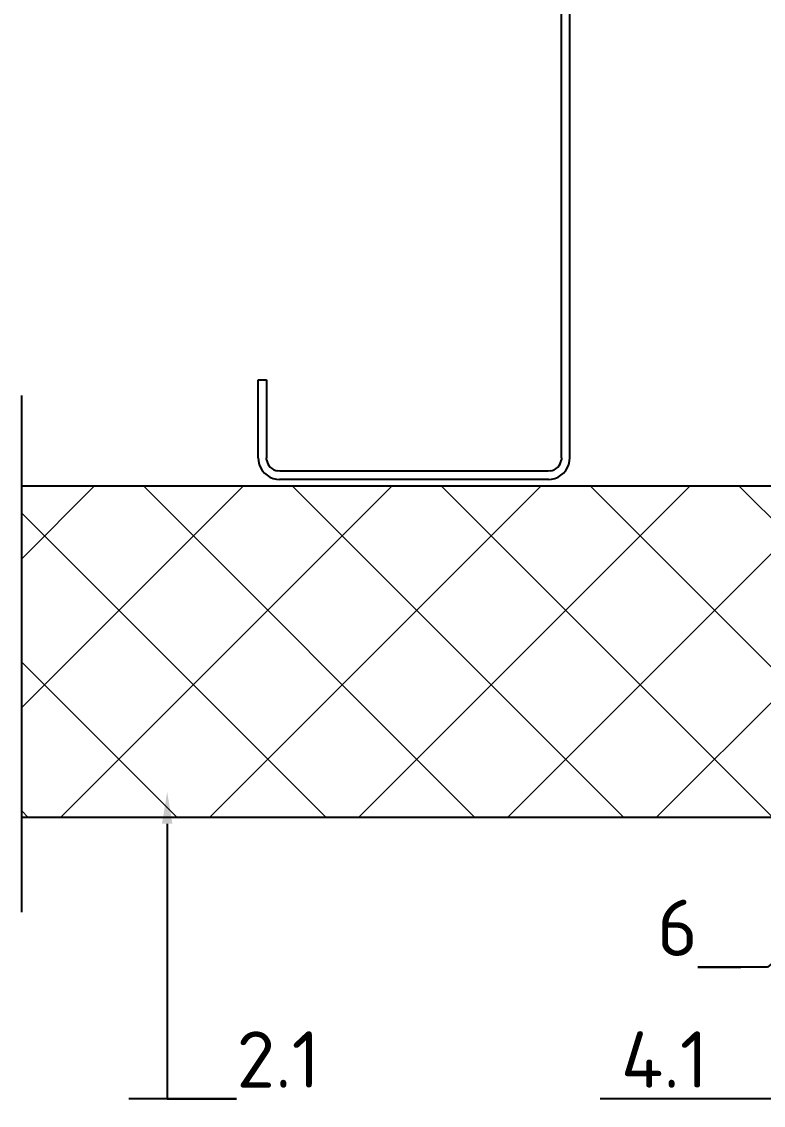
# Model space of a CAD drawing. Header units: millimetres. Extents: x -3689 to 2883575, y -702957 to -604547.
# Drawn here: x 2872154.9 to 2872378.5, y -662542.4 to -662215.6 of the extents above; entities that cross this region are included whole.
import ezdxf
from ezdxf import colors
from ezdxf.entities.mleader import LeaderData, LeaderLine
from ezdxf.math import Vec2, Vec3

# ---------------------------------------------------------------- set-up
doc = ezdxf.new("R2010")
doc.units = ezdxf.units.MM
doc.layers.add('A-FLOR-IDEN', color=14, linetype='Continuous')
doc.layers.add('S-METL', color=14, linetype='Continuous')
doc.styles.add('ЕСКД', font='isocpeur.ttf')

msp = doc.modelspace()

# ---------------------------------------------------------------- hatches: boundary and pattern name
at = {"lineweight": 0}
h = msp.add_hatch(dxfattribs=at)
h.set_pattern_fill('ANSI37', color=181, scale=10, angle=89.99999999999997, style=0)
h.set_pattern_definition([(134.9999999999999, (2872476.05726666, -662415.5907448672), (-22.4506403026729, -22.45064030267286), []), (225, (2872476.05726666, -662415.5907448672), (22.45064030267286, -22.4506403026729), [])])
edge = h.paths.add_edge_path()
edge.add_line((2872586.165881683, -662455.5907448672), (2872154.898462575, -662455.5907448672))
edge.add_line((2872154.898462575, -662453.4426910359), (2872154.898462575, -662355.5907448672))
edge.add_line((2872154.898462575, -662355.5907448672), (2872586.165881684, -662355.5907448672))
edge.add_line((2872586.165881683, -662355.5907448672), (2872586.165881683, -662453.9372266902))

# ---------------------------------------------------------------- linework, layer by layer
at = {"color": 5, "lineweight": 0}
msp.add_line((2872154.898462575, -662455.5907448672), (2872154.898462575, -662355.5907448672), dxfattribs=at)
at = {"color": 5}
for p, q in [((2872154.898462575, -662355.5907448672), (2872586.165881683, -662355.5907448671)), ((2872586.165881683, -662455.5907448672), (2872154.898462575, -662455.5907448672))]:
    msp.add_line(p, q, dxfattribs=at)
at = {"layer": 'S-METL'}
for p, q in [((2872317.707476795, -662347.0767602774), (2872317.707476795, -662060.0767602774)), ((2872320.207476795, -662347.1660480038), (2872320.207476795, -662060.1660480038)), ((2872226.207476795, -662347.1660480038), (2872226.207476795, -662323.6214041406)), ((2872226.207476795, -662323.6214041406), (2872228.707476795, -662323.6214041406)), ((2872228.707476795, -662323.6214041406), (2872228.707476795, -662347.0767602774)), ((2872226.207476795, -662347.1660480038), (2872226.270476931, -662348.0469049995)), ((2872228.751351519, -662347.6902090835), (2872228.707476795, -662347.0767602774)), ((2872317.707476795, -662347.0767602774), (2872317.66360207, -662347.6902090835)), ((2872320.144476659, -662348.0469049995), (2872320.207476795, -662347.1660480038)), ((2872232.752120658, -662351.1214041406), (2872232.138671852, -662351.0775294161)), ((2872313.662832932, -662351.1214041406), (2872232.752120658, -662351.1214041406)), ((2872314.276281738, -662351.0775294161), (2872313.662832932, -662351.1214041406)), ((2872231.781975936, -662353.5584040049), (2872232.662832932, -662353.6214041406)), ((2872313.752120658, -662353.6214041406), (2872232.662832932, -662353.6214041406)), ((2872313.752120658, -662353.6214041406), (2872314.632977654, -662353.5584040049))]:
    msp.add_line(p, q, dxfattribs=at)
at = {"layer": 'S-METL', "ltscale": 10}
msp.add_line((2872154.898462575, -662484.0886851172), (2872154.898462575, -662328.3525079058), dxfattribs=at)
at = {"layer": 'S-METL'}
for centre, radius, start, end in [((2872232.707476795, -662347.1214041406), 6.503192992117401, 188.1818181797884, 261.8181818202226), ((2872232.707476795, -662347.1214041406), 3.996807007889137, 188.1818181797884, 261.8181818202226), ((2872313.707476795, -662347.1214041406), 3.996807007889136, 278.1818181797774, 351.8181818202116), ((2872313.707476795, -662347.1214041406), 6.503192992112757, 278.1818181797774, 351.8181818202116)]:
    msp.add_arc(centre, radius, start, end, dxfattribs=at)

# ---------------------------------------------------------------- leaders
at = {"layer": 'A-FLOR-IDEN'}
ml = msp.add_multileader_mtext('Standard', dxfattribs=at)
ml.set_content('2.1', color=256, style='ЕСКД')
ml.set_leader_properties()
ml.build(insert=Vec2(0, 0))
ml.multileader.update_dxf_attribs({"text_left_attachment_type": 6, "text_right_attachment_type": 6, "dogleg_length": 20.96987534605703, "arrow_head_size": 9.600000000000001})
ctx = ml.context
ctx.base_point, ctx.char_height, ctx.arrow_head_size, ctx.landing_gap_size, ctx.plane_origin, ctx.plane_x_axis, ctx.plane_y_axis = Vec3(2872219.701178549, -662540.4651525088), 17, 9.600000000000001, 0, Vec3(2872339.517451587, -662515.0538121717), Vec3(1, 2.258681448315656e-12), Vec3(-2.258681448315656e-12, 1)
ctx.left_attachment, ctx.right_attachment = 6, 6
notes = []
notes.append((ctx, [(1, (1, 1, 0), (2872198.731303203, -662540.4651525088), (1, 2.258681448315656e-12), 20.96987534605703, [(0, [(2872198.779349839, -662447.8521552642)], 0, [])])]))
ctx.mtext.insert, ctx.mtext.text_direction, ctx.mtext.rotation, ctx.mtext.width, ctx.mtext.flow_direction = Vec3(2872219.701178549, -662520.0651525088), Vec3(1, 2.258882650657248e-12), 2.258882650657248e-12, 77.51149692218215, 5
ml = msp.add_multileader_mtext('Standard', dxfattribs=at)
ml.set_content('6', color=256, style='ЕСКД')
ml.set_leader_properties()
ml.build(insert=Vec2(0, 0))
ml.multileader.update_dxf_attribs({"text_left_attachment_type": 6, "text_right_attachment_type": 6, "dogleg_length": 20.96987534605703, "arrow_head_size": 9.600000000000001})
ctx = ml.context
ctx.base_point, ctx.char_height, ctx.arrow_head_size, ctx.landing_gap_size, ctx.plane_origin = Vec3(2872350.302396948, -662500.7438632074), 17, 9.600000000000001, 0, Vec3(2872389.81500901, -662431.4307481829)
ctx.left_attachment, ctx.right_attachment, ctx.text_align_type = 6, 6, 2
notes.append((ctx, [(0, (1, 1, 0), (2872379.772272293, -662500.7438632074), (-1, 0), 20.96987534605703, [(0, [(2872431.44660148, -662458.2780366339)], 0, [])])]))
ctx.mtext.insert, ctx.mtext.width, ctx.mtext.alignment, ctx.mtext.flow_direction = Vec3(2872358.802396948, -662480.3438632074), 77.51149692218215, 3, 5
ml = msp.add_multileader_mtext('Standard', dxfattribs=at)
ml.set_content('4.1', color=256, style='ЕСКД')
ml.set_leader_properties()
ml.build(insert=Vec2(0, 0))
ml.multileader.update_dxf_attribs({"text_left_attachment_type": 6, "text_right_attachment_type": 6, "dogleg_length": 20.96987534605703, "arrow_head_size": 9.600000000000001})
ctx = ml.context
ctx.base_point, ctx.char_height, ctx.arrow_head_size, ctx.landing_gap_size, ctx.plane_origin = Vec3(2872338.106090405, -662540.4651525088), 17, 9.600000000000001, 0, Vec3(2872421.514953456, -662431.4307481829)
ctx.left_attachment, ctx.right_attachment, ctx.text_align_type = 6, 6, 2
notes.append((ctx, [(0, (1, 1, 0), (2872382.875965751, -662540.4651525088), (-1, 0), 20.96987534605703, [(0, [(2872437.656482019, -662461.2211110417)], 0, [])])]))
ctx.mtext.insert, ctx.mtext.width, ctx.mtext.alignment, ctx.mtext.flow_direction = Vec3(2872361.906090405, -662520.0651525088), 77.51149692218215, 3, 5
for ctx, leaders in notes:
    for number, flags, end, landing, length, lines in leaders:
        leader = LeaderData()
        leader.index, (leader.has_last_leader_line, leader.has_dogleg_vector, leader.attachment_direction) = number, flags
        leader.last_leader_point, leader.dogleg_vector, leader.dogleg_length = Vec3(end), Vec3(landing), length
        for number, points, colour, breaks in lines:
            line = LeaderLine()
            line.index, line.vertices, line.color, line.breaks = number, Vec3.list(points), colors.encode_raw_color(colour), breaks
            leader.lines.append(line)
        ctx.leaders.append(leader)

doc.saveas('drawing.dxf')
